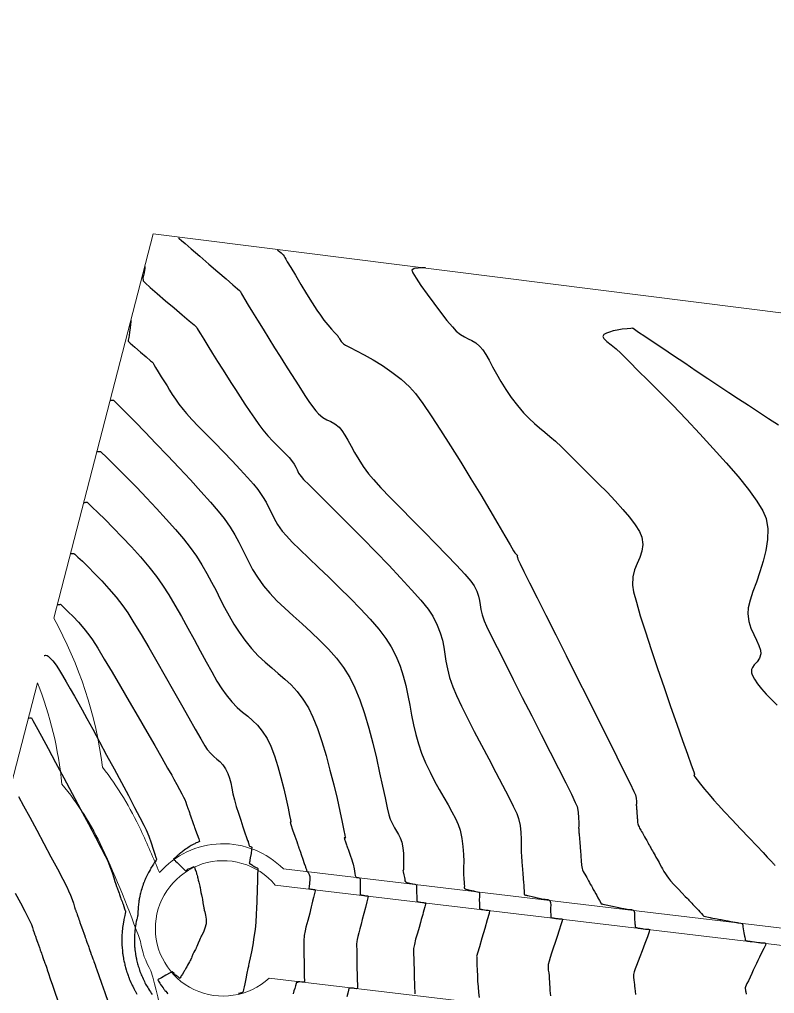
# Model space of a CAD drawing. Header units: millimetres. Extents: x 340454 to 342791, y 6993867 to 6995092.
# Drawn here: x 341293.2 to 341382.4, y 6994513.3 to 6994628.3 of the extents above; entities that cross this region are included whole.
import ezdxf

# ---------------------------------------------------------------- set-up
doc = ezdxf.new("R2010")
doc.units = ezdxf.units.MM
doc.header["$LTSCALE"] = 10
for name, color, linetype in [('T-HM-CURVA_INTERMEDIARIA', 45, 'Continuous'), ('T-HM-CURVA_MESTRA', 20, 'Continuous'), ('URB-Calçadas', 2, 'Continuous'), ('URB-Quadras', 3, 'Continuous')]:
    doc.layers.add(name, color=color, linetype=linetype)

msp = doc.modelspace()

# ---------------------------------------------------------------- linework, layer by layer
at = {"layer": 'T-HM-CURVA_INTERMEDIARIA', "color": 45, "linetype": 'Continuous', "lineweight": -3, "flags": 128}
for points, elevation in [([(341311.99, 6994602.56), (341312.1, 6994602.46), (341312.35, 6994602.24), (341312.8, 6994601.86), (341313.52, 6994601.24), (341314.53, 6994600.38), (341315.6, 6994599.45), (341316.66, 6994598.54), (341317.63, 6994597.71), (341318.43, 6994597.01), (341318.98, 6994596.53), (341319.21, 6994596.32), (341319.31, 6994596.19), (341319.37, 6994596.07), (341319.45, 6994595.93), (341319.57, 6994595.73), (341319.84, 6994595.28), (341320.25, 6994594.61), (341320.75, 6994593.77), (341321.34, 6994592.8), (341321.99, 6994591.75), (341322.66, 6994590.66), (341323.34, 6994589.56), (341324.01, 6994588.51), (341324.65, 6994587.51), (341325.27, 6994586.53), (341325.85, 6994585.6), (341326.41, 6994584.73), (341326.92, 6994583.93), (341327.4, 6994583.22), (341327.83, 6994582.6), (341328.21, 6994582.11), (341328.54, 6994581.74), (341329.05, 6994581.33), (341329.52, 6994581.06), (341329.98, 6994580.85), (341330.46, 6994580.59), (341330.96, 6994580.17), (341331.29, 6994579.77), (341331.63, 6994579.25), (341331.99, 6994578.64), (341332.37, 6994577.94), (341332.8, 6994577.18), (341333.28, 6994576.37), (341333.82, 6994575.53), (341334.44, 6994574.68), (341335.04, 6994573.98), (341335.91, 6994573.03), (341337, 6994571.88), (341338.25, 6994570.6), (341339.6, 6994569.22), (341340.99, 6994567.81), (341342.37, 6994566.41), (341343.66, 6994565.08), (341344.83, 6994563.86), (341345.79, 6994562.82), (341346.51, 6994561.99), (341346.91, 6994561.43), (341347.23, 6994560.79), (341347.42, 6994560.22), (341347.54, 6994559.69), (341347.62, 6994559.17), (341347.71, 6994558.62), (341347.85, 6994558.01), (341348.08, 6994557.31), (341348.37, 6994556.68), (341348.89, 6994555.59), (341349.62, 6994554.13), (341350.51, 6994552.37), (341351.51, 6994550.38), (341352.59, 6994548.26), (341353.71, 6994546.06), (341354.83, 6994543.88), (341355.89, 6994541.78), (341356.87, 6994539.86), (341357.71, 6994538.17), (341358.38, 6994536.81), (341358.84, 6994535.84), (341359.05, 6994535.35), (341359.18, 6994534.69), (341359.24, 6994534.04), (341359.25, 6994533.46), (341359.25, 6994533.04), (341359.24, 6994532.85), (341359.25, 6994532.74), (341359.26, 6994532.63), (341359.27, 6994532.52), (341359.28, 6994532.4), (341359.28, 6994532.27), (341359.29, 6994532.14), (341359.3, 6994532.02), (341359.32, 6994531.88), (341359.33, 6994531.74), (341359.34, 6994531.59), (341359.35, 6994531.44), (341359.36, 6994531.28), (341359.37, 6994531.12), (341359.39, 6994530.95), (341359.4, 6994530.77), (341359.41, 6994530.59), (341359.43, 6994530.4), (341359.44, 6994530.19), (341359.46, 6994530.05), (341359.47, 6994529.92), (341359.48, 6994529.77), (341359.49, 6994529.61), (341359.5, 6994529.47), (341359.51, 6994529.3), (341359.53, 6994529.13), (341359.54, 6994528.97), (341359.55, 6994528.79), (341359.56, 6994528.59), (341359.57, 6994528.42), (341359.6, 6994528.22), (341359.65, 6994528.02), (341359.7, 6994527.87), (341359.79, 6994527.68), (341359.88, 6994527.5), (341359.97, 6994527.35), (341360.08, 6994527.16), (341360.19, 6994526.96), (341360.28, 6994526.8), (341360.39, 6994526.59), (341360.51, 6994526.38), (341360.61, 6994526.2), (341360.74, 6994525.98), (341360.86, 6994525.75), (341360.97, 6994525.55), (341361.11, 6994525.31), (341361.25, 6994525.06), (341361.37, 6994524.84), (341361.52, 6994524.58), (341361.69, 6994524.26), (341361.84, 6994524), (341361.9, 6994523.88), (341361.96, 6994523.87), (341362.01, 6994523.86), (341362.09, 6994523.84), (341362.29, 6994523.8), (341362.7, 6994523.71), (341363.02, 6994523.64), (341363.22, 6994523.6), (341363.42, 6994523.55), (341363.59, 6994523.52), (341363.77, 6994523.48), (341364, 6994523.43), (341364.29, 6994523.37), (341364.57, 6994523.31), (341364.74, 6994523.27), (341364.86, 6994523.24), (341364.98, 6994523.22), (341365.17, 6994523.21), (341365.48, 6994523.19), (341365.74, 6994523.06), (341365.83, 6994522.84), (341365.85, 6994522.54), (341365.84, 6994522.23), (341365.84, 6994521.98), (341365.87, 6994521.73), (341365.89, 6994521.52), (341365.9, 6994521.39), (341365.92, 6994521.24), (341365.93, 6994521.14), (341365.93, 6994521.08), (341365.99, 6994521.06), (341366.05, 6994521.05), (341366.11, 6994521.03), (341366.19, 6994521.02), (341366.28, 6994521), (341366.37, 6994520.99), (341366.46, 6994520.98), (341366.57, 6994520.96), (341366.65, 6994520.95), (341366.73, 6994520.94), (341366.87, 6994520.92), (341367.12, 6994520.89), (341367.31, 6994520.89), (341367.49, 6994520.88), (341367.61, 6994520.82), (341367.55, 6994520.55), (341367.35, 6994519.95), (341367.06, 6994519.16), (341366.74, 6994518.33), (341366.46, 6994517.59), (341366.27, 6994517.08), (341366.08, 6994516.59), (341365.91, 6994516.18), (341365.78, 6994515.82), (341365.71, 6994515.51), (341365.71, 6994515.17), (341365.76, 6994514.89), (341365.81, 6994514.59), (341365.83, 6994514.33), (341365.85, 6994514.12), (341365.88, 6994513.85), (341365.91, 6994513.55), (341365.96, 6994513.15)], 707), ([(341323.67, 6994601.14), (341323.7, 6994601.11), (341323.78, 6994601.05), (341323.92, 6994600.94), (341324.13, 6994600.77), (341324.35, 6994600.55), (341324.48, 6994600.38), (341324.56, 6994600.22), (341324.67, 6994600.03), (341324.85, 6994599.72), (341325.25, 6994599.05), (341325.81, 6994598.13), (341326.45, 6994597.05), (341327.13, 6994595.94), (341327.78, 6994594.88), (341328.34, 6994594), (341328.75, 6994593.4), (341329.18, 6994592.82), (341329.64, 6994592.26), (341330.07, 6994591.76), (341330.43, 6994591.35), (341330.69, 6994591.07), (341330.8, 6994590.95), (341330.86, 6994590.85), (341330.93, 6994590.76), (341331.03, 6994590.6), (341331.22, 6994590.31), (341331.48, 6994590.01), (341331.73, 6994589.85), (341332.26, 6994589.58), (341333.01, 6994589.2), (341333.93, 6994588.71), (341334.97, 6994588.12), (341336.07, 6994587.45), (341337.19, 6994586.69), (341338.28, 6994585.85), (341339.27, 6994584.94), (341339.97, 6994584.14), (341340.84, 6994582.97), (341341.84, 6994581.51), (341342.95, 6994579.83), (341344.13, 6994577.98), (341345.33, 6994576.05), (341346.53, 6994574.09), (341347.68, 6994572.17), (341348.76, 6994570.37), (341349.72, 6994568.74), (341350.53, 6994567.35), (341351.16, 6994566.28), (341351.56, 6994565.58), (341351.71, 6994565.33), (341351.77, 6994565.27), (341351.83, 6994565.21), (341351.93, 6994565.11), (341352.01, 6994565.01), (341352, 6994564.95), (341351.99, 6994564.89), (341352.01, 6994564.8), (341352.07, 6994564.6), (341352.16, 6994564.36), (341352.33, 6994564.02), (341352.77, 6994563.13), (341353.45, 6994561.77), (341354.33, 6994560.02), (341355.37, 6994557.96), (341356.53, 6994555.66), (341357.76, 6994553.2), (341359.04, 6994550.66), (341360.31, 6994548.12), (341361.55, 6994545.65), (341362.71, 6994543.33), (341363.75, 6994541.25), (341364.63, 6994539.47), (341365.32, 6994538.07), (341365.77, 6994537.14), (341365.95, 6994536.75), (341366.02, 6994536.35), (341366.05, 6994535.97), (341366.05, 6994535.68), (341366.04, 6994535.55), (341366.04, 6994535.5), (341366.05, 6994535.45), (341366.05, 6994535.39), (341366.06, 6994535.33), (341366.06, 6994535.28), (341366.07, 6994535.21), (341366.07, 6994535.15), (341366.08, 6994535.09), (341366.08, 6994535.02), (341366.09, 6994534.95), (341366.09, 6994534.88), (341366.1, 6994534.8), (341366.1, 6994534.72), (341366.11, 6994534.64), (341366.12, 6994534.56), (341366.12, 6994534.47), (341366.13, 6994534.38), (341366.14, 6994534.28), (341366.15, 6994534.18), (341366.15, 6994534.07), (341366.16, 6994533.97), (341366.17, 6994533.85), (341366.18, 6994533.73), (341366.19, 6994533.6), (341366.2, 6994533.47), (341366.21, 6994533.33), (341366.25, 6994533.2), (341366.3, 6994533.07), (341366.37, 6994532.95), (341366.44, 6994532.82), (341366.51, 6994532.69), (341366.59, 6994532.55), (341366.67, 6994532.41), (341366.76, 6994532.26), (341366.84, 6994532.1), (341366.94, 6994531.94), (341367.03, 6994531.77), (341367.13, 6994531.59), (341367.21, 6994531.45), (341367.27, 6994531.34), (341367.35, 6994531.2), (341367.43, 6994531.05), (341367.5, 6994530.93), (341367.59, 6994530.77), (341367.68, 6994530.61), (341367.76, 6994530.47), (341367.85, 6994530.29), (341367.95, 6994530.12), (341368.04, 6994529.96), (341368.15, 6994529.76), (341368.26, 6994529.56), (341368.36, 6994529.38), (341368.49, 6994529.16), (341368.61, 6994528.93), (341368.73, 6994528.73), (341368.87, 6994528.48), (341369.01, 6994528.21), (341369.14, 6994527.98), (341369.31, 6994527.69), (341369.48, 6994527.4), (341369.63, 6994527.16), (341369.84, 6994526.88), (341370.08, 6994526.6), (341370.49, 6994526.15), (341370.98, 6994525.64), (341371.45, 6994525.14), (341371.83, 6994524.74), (341372.03, 6994524.53), (341372.15, 6994524.41), (341372.24, 6994524.31), (341372.36, 6994524.18), (341372.48, 6994524.05), (341372.59, 6994523.94), (341372.72, 6994523.8), (341372.85, 6994523.66), (341372.96, 6994523.54), (341373.11, 6994523.38), (341373.25, 6994523.23), (341373.37, 6994523.1), (341373.53, 6994522.93), (341373.73, 6994522.71), (341373.91, 6994522.52), (341373.99, 6994522.43), (341374.03, 6994522.39), (341374.22, 6994522.35), (341374.58, 6994522.28), (341374.78, 6994522.24), (341374.86, 6994522.23), (341374.93, 6994522.21), (341375.09, 6994522.18), (341375.37, 6994522.13), (341375.6, 6994522.09), (341375.76, 6994522.06), (341375.92, 6994522.03), (341376.06, 6994522), (341376.21, 6994521.97), (341376.4, 6994521.93), (341376.6, 6994521.9), (341376.77, 6994521.86), (341376.9, 6994521.84), (341377.05, 6994521.81), (341377.2, 6994521.78), (341377.43, 6994521.74), (341377.73, 6994521.68), (341377.89, 6994521.65), (341377.95, 6994521.64), (341378.01, 6994521.63), (341378.14, 6994521.63), (341378.37, 6994521.6), (341378.55, 6994521.53), (341378.62, 6994521.36), (341378.63, 6994521.13), (341378.66, 6994520.93), (341378.71, 6994520.69), (341378.75, 6994520.44), (341378.79, 6994520.23), (341378.83, 6994520.06), (341378.85, 6994519.91), (341378.89, 6994519.7), (341378.91, 6994519.59), (341378.92, 6994519.54), (341378.97, 6994519.52), (341379.05, 6994519.5), (341379.13, 6994519.48), (341379.18, 6994519.47), (341379.24, 6994519.46), (341379.31, 6994519.45), (341379.38, 6994519.44), (341379.43, 6994519.44), (341379.48, 6994519.43), (341379.54, 6994519.42), (341379.6, 6994519.41), (341379.73, 6994519.4), (341380, 6994519.36), (341380.24, 6994519.33), (341380.47, 6994519.3), (341380.63, 6994519.28), (341380.75, 6994519.26), (341380.88, 6994519.25), (341381.02, 6994519.25), (341381.22, 6994519.25), (341381.34, 6994519.18), (341381.29, 6994518.98), (341381.1, 6994518.57), (341380.84, 6994518.06), (341380.57, 6994517.55), (341380.37, 6994517.16), (341380.22, 6994516.83), (341380.11, 6994516.58), (341379.99, 6994516.33), (341379.84, 6994516.01), (341379.67, 6994515.64), (341379.47, 6994515.21), (341379.27, 6994514.78), (341379.11, 6994514.44), (341379.02, 6994514.25), (341378.93, 6994514.06), (341378.88, 6994513.94), (341378.9, 6994513.82), (341378.92, 6994513.73), (341378.93, 6994513.66), (341378.94, 6994513.6), (341378.97, 6994513.46), (341379.03, 6994513.19)], 708), ([(341308.06, 6994599.17), (341308.05, 6994599.14), (341308.04, 6994599.06), (341308.03, 6994598.93), (341308, 6994598.73), (341307.96, 6994598.42), (341307.88, 6994598.11), (341307.8, 6994597.81), (341307.83, 6994597.48), (341308.08, 6994597.21), (341308.66, 6994596.67), (341309.49, 6994595.95), (341310.46, 6994595.12), (341311.48, 6994594.26), (341312.45, 6994593.45), (341313.27, 6994592.76), (341313.84, 6994592.28), (341314.07, 6994592.09), (341314.16, 6994591.97), (341314.23, 6994591.84), (341314.34, 6994591.65), (341314.6, 6994591.21), (341314.99, 6994590.56), (341315.47, 6994589.77), (341316.02, 6994588.88), (341316.6, 6994587.95), (341317.19, 6994587.03), (341317.66, 6994586.28), (341318.18, 6994585.47), (341318.72, 6994584.62), (341319.28, 6994583.75), (341319.85, 6994582.88), (341320.42, 6994582.03), (341320.96, 6994581.24), (341321.48, 6994580.51), (341321.96, 6994579.88), (341322.55, 6994579.17), (341323.13, 6994578.54), (341323.69, 6994577.96), (341324.21, 6994577.45), (341324.67, 6994576.99), (341325.06, 6994576.59), (341325.36, 6994576.23), (341325.65, 6994575.81), (341325.84, 6994575.46), (341326, 6994575.12), (341326.19, 6994574.76), (341326.47, 6994574.34), (341326.78, 6994574), (341327.42, 6994573.35), (341328.34, 6994572.44), (341329.49, 6994571.3), (341330.81, 6994569.98), (341332.26, 6994568.54), (341333.77, 6994567.01), (341335.31, 6994565.45), (341336.82, 6994563.89), (341338.23, 6994562.39), (341339.52, 6994560.98), (341340.61, 6994559.73), (341341.46, 6994558.66), (341342.02, 6994557.83), (341342.54, 6994556.8), (341342.9, 6994555.88), (341343.15, 6994555.01), (341343.31, 6994554.19), (341343.44, 6994553.37), (341343.57, 6994552.52), (341343.74, 6994551.61), (341344, 6994550.61), (341344.39, 6994549.49), (341344.82, 6994548.46), (341345.41, 6994547.21), (341346.12, 6994545.78), (341346.92, 6994544.23), (341347.76, 6994542.61), (341348.62, 6994540.98), (341349.46, 6994539.39), (341350.25, 6994537.9), (341350.94, 6994536.55), (341351.52, 6994535.41), (341351.93, 6994534.53), (341352.15, 6994533.95), (341352.32, 6994533.12), (341352.42, 6994532.29), (341352.46, 6994531.51), (341352.46, 6994530.85), (341352.44, 6994530.37), (341352.44, 6994530.15), (341352.45, 6994529.98), (341352.47, 6994529.81), (341352.48, 6994529.64), (341352.49, 6994529.46), (341352.51, 6994529.27), (341352.52, 6994529.08), (341352.54, 6994528.88), (341352.55, 6994528.67), (341352.57, 6994528.52), (341352.58, 6994528.39), (341352.59, 6994528.23), (341352.6, 6994528.07), (341352.61, 6994527.93), (341352.62, 6994527.76), (341352.64, 6994527.59), (341352.65, 6994527.44), (341352.66, 6994527.25), (341352.68, 6994527.07), (341352.69, 6994526.91), (341352.7, 6994526.71), (341352.72, 6994526.5), (341352.73, 6994526.33), (341352.75, 6994526.11), (341352.77, 6994525.88), (341352.78, 6994525.67), (341352.8, 6994525.46), (341352.81, 6994525.24), (341352.81, 6994525.05), (341352.84, 6994524.94), (341352.97, 6994524.89), (341353.1, 6994524.88), (341353.17, 6994524.86), (341353.25, 6994524.85), (341353.41, 6994524.81), (341353.74, 6994524.73), (341354.08, 6994524.65), (341354.34, 6994524.59), (341354.56, 6994524.54), (341354.73, 6994524.5), (341354.89, 6994524.46), (341355.06, 6994524.42), (341355.28, 6994524.41), (341355.59, 6994524.37), (341355.84, 6994524.24), (341355.93, 6994524.01), (341355.94, 6994523.7), (341355.92, 6994523.38), (341355.91, 6994523.13), (341355.93, 6994522.87), (341355.94, 6994522.65), (341355.95, 6994522.53), (341355.95, 6994522.41), (341355.96, 6994522.33), (341355.96, 6994522.27), (341356.01, 6994522.25), (341356.09, 6994522.23), (341356.17, 6994522.21), (341356.24, 6994522.2), (341356.31, 6994522.19), (341356.41, 6994522.17), (341356.56, 6994522.15), (341356.68, 6994522.14), (341356.8, 6994522.12), (341356.92, 6994522.1), (341357.06, 6994522.08), (341357.21, 6994522.08), (341357.32, 6994522.05), (341357.28, 6994521.85), (341357.14, 6994521.38), (341356.93, 6994520.74), (341356.69, 6994520.01), (341356.46, 6994519.29), (341356.25, 6994518.64), (341356.04, 6994518.05), (341355.87, 6994517.54), (341355.74, 6994517.09), (341355.66, 6994516.7), (341355.64, 6994516.33), (341355.66, 6994516.03), (341355.71, 6994515.73), (341355.74, 6994515.35), (341355.77, 6994514.97), (341355.79, 6994514.68), (341355.81, 6994514.38), (341355.83, 6994514.01), (341355.85, 6994513.62), (341355.88, 6994513.31), (341355.9, 6994512.99)], 706), ([(341341.18, 6994599.01), (341341.12, 6994599), (341340.97, 6994598.99), (341340.7, 6994598.99), (341340.29, 6994598.98), (341339.83, 6994598.91), (341339.56, 6994598.72), (341339.67, 6994598.41), (341340.05, 6994597.78), (341340.63, 6994596.92), (341341.34, 6994595.9), (341342.14, 6994594.82), (341342.95, 6994593.75), (341343.7, 6994592.79), (341344.34, 6994592.02), (341344.8, 6994591.52), (341345.3, 6994591.12), (341345.76, 6994590.84), (341346.21, 6994590.63), (341346.64, 6994590.42), (341347.09, 6994590.14), (341347.58, 6994589.72), (341347.92, 6994589.3), (341348.28, 6994588.75), (341348.66, 6994588.08), (341349.08, 6994587.31), (341349.54, 6994586.47), (341350.05, 6994585.57), (341350.63, 6994584.63), (341351.28, 6994583.68), (341352.01, 6994582.74), (341352.74, 6994581.89), (341353.41, 6994581.19), (341354.03, 6994580.6), (341354.63, 6994580.08), (341355.23, 6994579.59), (341355.85, 6994579.08), (341356.5, 6994578.52), (341357.22, 6994577.86), (341358.02, 6994577.06), (341358.79, 6994576.29), (341359.66, 6994575.42), (341360.61, 6994574.48), (341361.6, 6994573.49), (341362.6, 6994572.48), (341363.56, 6994571.47), (341364.46, 6994570.47), (341365.26, 6994569.53), (341365.92, 6994568.65), (341366.41, 6994567.86), (341366.69, 6994567.19), (341366.81, 6994566.3), (341366.71, 6994565.52), (341366.46, 6994564.8), (341366.15, 6994564.08), (341365.85, 6994563.33), (341365.64, 6994562.48), (341365.6, 6994561.5), (341365.73, 6994560.72), (341366.05, 6994559.49), (341366.52, 6994557.88), (341367.12, 6994556), (341367.8, 6994553.9), (341368.55, 6994551.68), (341369.32, 6994549.42), (341370.09, 6994547.19), (341370.83, 6994545.08), (341371.5, 6994543.18), (341372.08, 6994541.55), (341372.53, 6994540.28), (341372.82, 6994539.46), (341372.92, 6994539.17), (341372.88, 6994539.08), (341372.84, 6994539.01), (341372.94, 6994538.87), (341373.21, 6994538.52), (341373.61, 6994538.02), (341374.11, 6994537.42), (341374.65, 6994536.77), (341375.2, 6994536.13), (341375.71, 6994535.57), (341376.46, 6994534.75), (341377.37, 6994533.78), (341378.36, 6994532.72), (341379.35, 6994531.67), (341380.26, 6994530.71), (341381.01, 6994529.92), (341381.51, 6994529.38), (341381.7, 6994529.18), (341381.77, 6994529.11), (341381.8, 6994529.08), (341381.84, 6994529.04), (341381.87, 6994529), (341381.91, 6994528.96), (341381.95, 6994528.91), (341382, 6994528.87), (341382.04, 6994528.82), (341382.09, 6994528.77), (341382.13, 6994528.72), (341382.18, 6994528.66), (341382.23, 6994528.61), (341382.29, 6994528.54), (341382.35, 6994528.48), (341382.41, 6994528.41)], 709), ([(341303.96, 6994583.31), (341303.96, 6994583.31), (341303.96, 6994583.31), (341303.97, 6994583.31), (341304.1, 6994583.35), (341304.35, 6994583.35), (341304.56, 6994583.15), (341305.09, 6994582.63), (341305.88, 6994581.83), (341306.89, 6994580.8), (341308.06, 6994579.59), (341309.35, 6994578.25), (341310.71, 6994576.83), (341312.08, 6994575.38), (341313.41, 6994573.94), (341314.66, 6994572.58), (341315.77, 6994571.33), (341316.7, 6994570.24), (341317.39, 6994569.38), (341318.1, 6994568.36), (341318.67, 6994567.45), (341319.13, 6994566.6), (341319.53, 6994565.8), (341319.9, 6994565.01), (341320.3, 6994564.21), (341320.76, 6994563.37), (341321.33, 6994562.46), (341322.05, 6994561.44), (341322.77, 6994560.57), (341323.62, 6994559.68), (341324.55, 6994558.78), (341325.55, 6994557.87), (341326.6, 6994556.93), (341327.65, 6994555.97), (341328.7, 6994554.98), (341329.7, 6994553.95), (341330.65, 6994552.89), (341331.5, 6994551.78), (341332.24, 6994550.62), (341332.84, 6994549.4), (341333.42, 6994547.95), (341333.96, 6994546.34), (341334.46, 6994544.61), (341334.93, 6994542.84), (341335.36, 6994541.07), (341335.75, 6994539.36), (341336.1, 6994537.78), (341336.4, 6994536.38), (341336.65, 6994535.22), (341336.85, 6994534.36), (341337, 6994533.85), (341337.25, 6994533.3), (341337.49, 6994532.85), (341337.74, 6994532.46), (341337.97, 6994532.07), (341338.17, 6994531.66), (341338.35, 6994531.15), (341338.49, 6994530.47), (341338.55, 6994529.82), (341338.56, 6994529.23), (341338.56, 6994528.77), (341338.55, 6994528.49), (341338.55, 6994528.17), (341338.55, 6994527.9), (341338.54, 6994527.79), (341338.47, 6994527.82), (341338.51, 6994527.64), (341338.6, 6994527.29), (341338.68, 6994526.97), (341338.71, 6994526.76), (341338.73, 6994526.59), (341338.8, 6994526.46), (341338.96, 6994526.39), (341339.17, 6994526.36), (341339.49, 6994526.28), (341339.9, 6994526.17), (341340.1, 6994526.11), (341340.1, 6994526.04), (341340.11, 6994525.93), (341340.11, 6994525.76), (341340.11, 6994525.54), (341340.12, 6994525.16), (341340.13, 6994524.77), (341340.14, 6994524.54), (341340.14, 6994524.32), (341340.14, 6994524.21), (341340.14, 6994524.16), (341340.2, 6994524.13), (341340.26, 6994524.11), (341340.33, 6994524.1), (341340.39, 6994524.09), (341340.48, 6994524.07), (341340.63, 6994524.05), (341340.79, 6994524.03), (341340.91, 6994524.01), (341340.99, 6994524), (341341.07, 6994523.99), (341341.13, 6994523.98), (341341.19, 6994523.97), (341341.16, 6994523.82), (341341.07, 6994523.5), (341340.96, 6994523.11), (341340.89, 6994522.85), (341340.83, 6994522.61), (341340.76, 6994522.35), (341340.67, 6994522.03), (341340.57, 6994521.66), (341340.4, 6994521.08), (341340.2, 6994520.39), (341340, 6994519.68), (341339.85, 6994519.06), (341339.76, 6994518.6), (341339.73, 6994518.17), (341339.74, 6994517.82), (341339.77, 6994517.48), (341339.8, 6994517.04), (341339.8, 6994516.65), (341339.81, 6994516.29), (341339.82, 6994515.93), (341339.83, 6994515.53), (341339.84, 6994515.05), (341339.86, 6994514.5), (341339.88, 6994513.97), (341339.9, 6994513.51), (341339.91, 6994513.24)], 704), ([(341302.4, 6994577.29), (341302.41, 6994577.29), (341302.44, 6994577.29), (341302.47, 6994577.29), (341302.59, 6994577.32), (341302.79, 6994577.32), (341302.96, 6994577.16), (341303.42, 6994576.73), (341304.09, 6994576.06), (341304.96, 6994575.19), (341305.97, 6994574.17), (341307.08, 6994573.04), (341308.24, 6994571.82), (341309.42, 6994570.57), (341310.57, 6994569.32), (341311.64, 6994568.1), (341312.6, 6994566.97), (341313.4, 6994565.95), (341314.13, 6994564.92), (341314.78, 6994563.9), (341315.37, 6994562.88), (341315.92, 6994561.87), (341316.44, 6994560.87), (341316.94, 6994559.87), (341317.45, 6994558.88), (341317.98, 6994557.9), (341318.54, 6994556.92), (341319.15, 6994555.96), (341319.83, 6994555), (341320.63, 6994554.02), (341321.42, 6994553.17), (341322.22, 6994552.43), (341323.01, 6994551.74), (341323.79, 6994551.09), (341324.55, 6994550.42), (341325.29, 6994549.72), (341326.01, 6994548.94), (341326.7, 6994548.05), (341327.35, 6994547.01), (341327.88, 6994545.92), (341328.41, 6994544.58), (341328.93, 6994543.04), (341329.42, 6994541.37), (341329.89, 6994539.65), (341330.33, 6994537.93), (341330.72, 6994536.3), (341331.06, 6994534.81), (341331.33, 6994533.53), (341331.54, 6994532.53), (341331.65, 6994531.98), (341331.7, 6994531.73), (341331.71, 6994531.66), (341331.71, 6994531.65), (341331.7, 6994531.64), (341331.68, 6994531.64), (341331.62, 6994531.65), (341331.56, 6994531.65), (341331.61, 6994531.49), (341331.72, 6994531.17), (341331.84, 6994530.84), (341331.89, 6994530.69), (341331.91, 6994530.63), (341331.93, 6994530.57), (341331.95, 6994530.52), (341331.97, 6994530.47), (341331.99, 6994530.4), (341332.02, 6994530.32), (341332.1, 6994530.1), (341332.27, 6994529.61), (341332.45, 6994529.08), (341332.56, 6994528.77), (341332.62, 6994528.57), (341332.68, 6994528.37), (341332.72, 6994528.19), (341332.76, 6994527.99), (341332.8, 6994527.74), (341332.84, 6994527.45), (341332.88, 6994527.2), (341332.93, 6994527.05), (341333.06, 6994526.99), (341333.2, 6994526.97), (341333.33, 6994526.95), (341333.43, 6994526.91), (341333.44, 6994526.75), (341333.44, 6994526.42), (341333.44, 6994526.04), (341333.44, 6994525.73), (341333.44, 6994525.4), (341333.44, 6994525.13), (341333.45, 6994525.01), (341333.44, 6994524.96), (341333.49, 6994524.93), (341333.55, 6994524.91), (341333.62, 6994524.89), (341333.69, 6994524.88), (341333.74, 6994524.87), (341333.8, 6994524.87), (341333.87, 6994524.85), (341333.96, 6994524.84), (341334.08, 6994524.82), (341334.21, 6994524.8), (341334.32, 6994524.8), (341334.4, 6994524.78), (341334.36, 6994524.58), (341334.24, 6994524.1), (341334.07, 6994523.44), (341333.88, 6994522.71), (341333.7, 6994522.01), (341333.55, 6994521.45), (341333.42, 6994520.92), (341333.29, 6994520.44), (341333.17, 6994520.02), (341333.09, 6994519.67), (341333.04, 6994519.4), (341333.02, 6994519.09), (341333.03, 6994518.84), (341333.05, 6994518.52), (341333.05, 6994518.24), (341333.05, 6994517.96), (341333.05, 6994517.66), (341333.06, 6994517.29), (341333.06, 6994516.93), (341333.07, 6994516.53), (341333.07, 6994516.11), (341333.08, 6994515.69), (341333.08, 6994515.29), (341333.1, 6994514.81), (341333.13, 6994514.37), (341333.14, 6994514.03), (341333.1, 6994513.85), (341332.96, 6994513.82), (341332.79, 6994513.86), (341332.65, 6994513.89), (341332.48, 6994513.91), (341332.39, 6994513.92), (341332.33, 6994513.92), (341332.26, 6994513.92), (341332.2, 6994513.92), (341332.14, 6994513.91), (341332.12, 6994513.85), (341332.07, 6994513.68), (341331.98, 6994513.3), (341331.87, 6994512.87)], 703), ([(341300.84, 6994571.26), (341300.85, 6994571.26), (341300.87, 6994571.27), (341300.92, 6994571.27), (341300.98, 6994571.28), (341301.08, 6994571.3), (341301.22, 6994571.3), (341301.39, 6994571.15), (341301.83, 6994570.73), (341302.5, 6994570.09), (341303.34, 6994569.26), (341304.31, 6994568.28), (341305.36, 6994567.19), (341306.45, 6994566.03), (341307.51, 6994564.84), (341308.52, 6994563.66), (341309.41, 6994562.52), (341310.12, 6994561.52), (341310.85, 6994560.38), (341311.59, 6994559.13), (341312.35, 6994557.81), (341313.1, 6994556.45), (341313.85, 6994555.09), (341314.57, 6994553.74), (341315.27, 6994552.46), (341315.93, 6994551.26), (341316.55, 6994550.19), (341317.12, 6994549.28), (341317.62, 6994548.55), (341318.3, 6994547.72), (341318.95, 6994547.06), (341319.58, 6994546.52), (341320.18, 6994546.03), (341320.76, 6994545.54), (341321.33, 6994544.97), (341321.9, 6994544.28), (341322.46, 6994543.4), (341322.9, 6994542.48), (341323.33, 6994541.36), (341323.73, 6994540.1), (341324.1, 6994538.78), (341324.43, 6994537.46), (341324.72, 6994536.23), (341324.95, 6994535.15), (341325.12, 6994534.29), (341325.22, 6994533.8), (341325.26, 6994533.59), (341325.27, 6994533.52), (341325.27, 6994533.51), (341325.26, 6994533.51), (341325.21, 6994533.51), (341325.17, 6994533.51), (341325.26, 6994533.24), (341325.48, 6994532.61), (341325.74, 6994531.85), (341325.96, 6994531.22), (341326.06, 6994530.95), (341326.08, 6994530.88), (341326.11, 6994530.8), (341326.14, 6994530.71), (341326.17, 6994530.63), (341326.19, 6994530.57), (341326.21, 6994530.52), (341326.23, 6994530.45), (341326.26, 6994530.37), (341326.29, 6994530.28), (341326.32, 6994530.18), (341326.36, 6994530.08), (341326.4, 6994529.96), (341326.5, 6994529.68), (341326.68, 6994529.14), (341326.86, 6994528.61), (341326.95, 6994528.36), (341326.98, 6994528.28), (341327, 6994528.21), (341327.04, 6994528.09), (341327.08, 6994527.98), (341327.11, 6994527.91), (341327.13, 6994527.84), (341327.16, 6994527.75), (341327.19, 6994527.67), (341327.24, 6994527.65), (341327.3, 6994527.56), (341327.42, 6994527.34), (341327.51, 6994527.08), (341327.51, 6994526.75), (341327.48, 6994526.3), (341327.43, 6994525.89), (341327.4, 6994525.71), (341327.4, 6994525.66), (341327.46, 6994525.63), (341327.51, 6994525.62), (341327.62, 6994525.6), (341327.78, 6994525.58), (341327.91, 6994525.56), (341328, 6994525.54), (341328.05, 6994525.54), (341328.1, 6994525.53), (341328.16, 6994525.52), (341328.13, 6994525.39), (341328.06, 6994525.07), (341327.95, 6994524.63), (341327.83, 6994524.16), (341327.75, 6994523.82), (341327.67, 6994523.5), (341327.59, 6994523.16), (341327.5, 6994522.78), (341327.39, 6994522.34), (341327.27, 6994521.89), (341327.15, 6994521.5), (341327.04, 6994521.11), (341326.94, 6994520.67), (341326.86, 6994520.14), (341326.82, 6994519.51), (341326.81, 6994518.7), (341326.81, 6994517.83), (341326.83, 6994517.01), (341326.85, 6994516.36), (341326.86, 6994515.99), (341326.86, 6994515.66), (341326.86, 6994515.4), (341326.86, 6994515.15), (341326.87, 6994514.9), (341326.87, 6994514.69), (341326.86, 6994514.6), (341326.79, 6994514.6), (341326.7, 6994514.61), (341326.55, 6994514.62), (341326.33, 6994514.64), (341326.2, 6994514.65), (341326.15, 6994514.66), (341326.1, 6994514.65), (341326.08, 6994514.59), (341326.01, 6994514.59), (341325.92, 6994514.59), (341325.88, 6994514.47), (341325.82, 6994514.19), (341325.73, 6994513.87), (341325.64, 6994513.58), (341325.53, 6994513.24)], 702), ([(341299.29, 6994565.24), (341299.3, 6994565.24), (341299.33, 6994565.24), (341299.4, 6994565.25), (341299.48, 6994565.26), (341299.57, 6994565.27), (341299.65, 6994565.27), (341299.79, 6994565.16), (341300.14, 6994564.83), (341300.67, 6994564.33), (341301.34, 6994563.67), (341302.11, 6994562.9), (341302.95, 6994562.02), (341303.8, 6994561.07), (341304.64, 6994560.09), (341305.43, 6994559.09), (341306.02, 6994558.23), (341306.75, 6994557.08), (341307.59, 6994555.7), (341308.5, 6994554.15), (341309.47, 6994552.48), (341310.45, 6994550.75), (341311.42, 6994549.03), (341312.36, 6994547.37), (341313.22, 6994545.84), (341313.99, 6994544.48), (341314.63, 6994543.37), (341315.11, 6994542.55), (341315.41, 6994542.1), (341315.81, 6994541.62), (341316.19, 6994541.27), (341316.55, 6994540.97), (341316.9, 6994540.67), (341317.23, 6994540.3), (341317.57, 6994539.8), (341317.82, 6994539.28), (341318.01, 6994538.73), (341318.17, 6994538.15), (341318.3, 6994537.52), (341318.44, 6994536.86), (341318.61, 6994536.14), (341318.83, 6994535.37), (341319.08, 6994534.56), (341319.35, 6994533.73), (341319.62, 6994532.95), (341319.85, 6994532.26), (341320.04, 6994531.71), (341320.17, 6994531.34), (341320.22, 6994531.21), (341320.24, 6994531.15), (341320.26, 6994531.09), (341320.28, 6994531.03), (341320.31, 6994530.96), (341320.33, 6994530.84), (341320.4, 6994530.68), (341320.54, 6994530.62), (341320.66, 6994530.56), (341320.64, 6994530.3), (341320.57, 6994529.8), (341320.48, 6994529.29), (341320.44, 6994529.03), (341320.41, 6994528.9), (341320.4, 6994528.8), (341320.37, 6994528.73), (341320.36, 6994528.67), (341320.53, 6994528.57), (341320.69, 6994528.49), (341320.68, 6994528.43), (341320.73, 6994528.4), (341320.82, 6994528.36), (341320.91, 6994528.31), (341321.02, 6994528.25), (341321.11, 6994528.2), (341321.17, 6994528.17), (341321.25, 6994528.13), (341321.29, 6994528.1), (341321.37, 6994528.05), (341321.37, 6994527.83), (341321.35, 6994527.32), (341321.33, 6994526.72), (341321.32, 6994526.25), (341321.31, 6994525.91), (341321.3, 6994525.61), (341321.29, 6994525.36), (341321.28, 6994525.19), (341321.28, 6994524.98), (341321.27, 6994524.78), (341321.26, 6994524.55), (341321.25, 6994524.06), (341321.23, 6994523.39), (341321.19, 6994522.59), (341321.13, 6994521.71), (341321.04, 6994520.83), (341320.92, 6994519.93), (341320.77, 6994519.02), (341320.61, 6994518.18), (341320.47, 6994517.48), (341320.36, 6994516.98), (341320.31, 6994516.76), (341320.29, 6994516.62), (341320.26, 6994516.48), (341320.2, 6994516.22), (341320.08, 6994515.66), (341319.95, 6994515), (341319.82, 6994514.4), (341319.75, 6994514.05), (341319.69, 6994513.76), (341319.64, 6994513.52), (341319.61, 6994513.41), (341319.56, 6994513.39), (341319.51, 6994513.38), (341319.44, 6994513.34), (341319.37, 6994513.32), (341319.3, 6994513.31), (341319.21, 6994513.29), (341319.08, 6994513.27)], 701), ([(341296.17, 6994553.19), (341296.2, 6994553.2), (341296.25, 6994553.21), (341296.35, 6994553.23), (341296.49, 6994553.22), (341296.64, 6994553.12), (341296.88, 6994552.89), (341297.16, 6994552.58), (341297.45, 6994552.23), (341297.66, 6994551.93), (341297.96, 6994551.45), (341298.33, 6994550.83), (341298.75, 6994550.1), (341299.23, 6994549.28), (341299.72, 6994548.4), (341300.23, 6994547.49), (341300.63, 6994546.78), (341301.19, 6994545.75), (341301.89, 6994544.48), (341302.68, 6994543.01), (341303.53, 6994541.44), (341304.41, 6994539.8), (341305.27, 6994538.19), (341306.09, 6994536.65), (341306.83, 6994535.25), (341307.44, 6994534.07), (341307.91, 6994533.17), (341308.18, 6994532.6), (341308.49, 6994531.84), (341308.78, 6994531.06), (341309.03, 6994530.33), (341309.22, 6994529.73), (341309.35, 6994529.32), (341309.4, 6994529.17), (341309.42, 6994529.11), (341309.36, 6994529.02), (341309.25, 6994528.84), (341309.18, 6994528.75), (341309.15, 6994528.7), (341309.06, 6994528.57), (341308.9, 6994528.31), (341308.8, 6994528.16), (341308.76, 6994528.1), (341308.73, 6994528.03), (341308.65, 6994527.9), (341308.53, 6994527.69), (341308.45, 6994527.55), (341308.41, 6994527.47), (341308.37, 6994527.39), (341308.27, 6994527.19), (341308.19, 6994527.02), (341308.15, 6994526.93), (341308.11, 6994526.85), (341308.07, 6994526.74), (341308, 6994526.57), (341307.94, 6994526.44), (341307.92, 6994526.38), (341307.89, 6994526.29), (341307.85, 6994526.19), (341307.78, 6994525.98), (341307.72, 6994525.82), (341307.67, 6994525.65), (341307.61, 6994525.45), (341307.57, 6994525.28), (341307.53, 6994525.14), (341307.49, 6994525), (341307.45, 6994524.78), (341307.41, 6994524.58), (341307.38, 6994524.46), (341307.36, 6994524.34), (341307.34, 6994524.2), (341307.31, 6994524.01), (341307.3, 6994523.88), (341307.28, 6994523.78), (341307.27, 6994523.69), (341307.26, 6994523.54), (341307.24, 6994523.32), (341307.24, 6994523.18), (341307.23, 6994523.11), (341307.22, 6994523.03), (341307.22, 6994522.81), (341307.22, 6994522.61), (341307.21, 6994522.52), (341307.18, 6994522.4), (341307.12, 6994522.17), (341307.09, 6994522.03), (341307.07, 6994521.96), (341307.05, 6994521.89), (341307.03, 6994521.76), (341306.98, 6994521.53), (341306.96, 6994521.4), (341306.94, 6994521.31), (341306.93, 6994521.24), (341306.92, 6994521.19), (341306.91, 6994521.14), (341306.89, 6994520.94), (341306.86, 6994520.73), (341306.85, 6994520.66), (341306.85, 6994520.58), (341306.84, 6994520.46), (341306.82, 6994520.25), (341306.81, 6994520.12), (341306.81, 6994520.02), (341306.81, 6994519.92), (341306.8, 6994519.8), (341306.8, 6994519.71), (341306.8, 6994519.63), (341306.8, 6994519.5), (341306.8, 6994519.36), (341306.8, 6994519.3), (341306.81, 6994519.24), (341306.81, 6994519.13), (341306.82, 6994518.93), (341306.83, 6994518.79), (341306.84, 6994518.66), (341306.85, 6994518.56), (341306.86, 6994518.47), (341306.87, 6994518.4), (341306.88, 6994518.31), (341306.9, 6994518.18), (341306.92, 6994518.03), (341306.93, 6994517.96), (341306.94, 6994517.88), (341306.97, 6994517.7), (341307.01, 6994517.48), (341307.04, 6994517.36), (341307.07, 6994517.24), (341307.1, 6994517.11), (341307.14, 6994516.93), (341307.18, 6994516.79), (341307.21, 6994516.66), (341307.25, 6994516.52), (341307.31, 6994516.34), (341307.36, 6994516.18), (341307.41, 6994516.03), (341307.44, 6994515.94), (341307.46, 6994515.89), (341307.49, 6994515.81), (341307.56, 6994515.64), (341307.62, 6994515.48), (341307.68, 6994515.34), (341307.74, 6994515.2), (341307.82, 6994515.02), (341307.91, 6994514.84), (341307.98, 6994514.69), (341308.05, 6994514.55), (341308.13, 6994514.39), (341308.21, 6994514.25), (341308.31, 6994514.08), (341308.37, 6994513.98), (341308.41, 6994513.92), (341308.47, 6994513.82), (341308.6, 6994513.62), (341308.69, 6994513.47), (341308.8, 6994513.32), (341308.91, 6994513.17)], 699), ([(341294.26, 6994545.79), (341294.27, 6994545.79), (341294.32, 6994545.8), (341294.35, 6994545.8), (341294.47, 6994545.83), (341294.65, 6994545.82), (341294.81, 6994545.54), (341295.22, 6994544.8), (341295.83, 6994543.67), (341296.61, 6994542.23), (341297.5, 6994540.57), (341298.47, 6994538.76), (341299.47, 6994536.9), (341300.45, 6994535.05), (341301.38, 6994533.31), (341302.2, 6994531.75), (341302.88, 6994530.46), (341303.36, 6994529.52), (341303.61, 6994529.01), (341303.91, 6994528.29), (341304.17, 6994527.57), (341304.38, 6994526.94), (341304.51, 6994526.49), (341304.57, 6994526.32), (341304.58, 6994526.27), (341304.61, 6994526.21), (341304.62, 6994526.16), (341304.65, 6994526.09), (341304.67, 6994526.02), (341304.7, 6994525.93), (341304.74, 6994525.84), (341304.77, 6994525.75), (341304.82, 6994525.62), (341304.85, 6994525.52), (341304.87, 6994525.45), (341304.91, 6994525.34), (341304.99, 6994525.13), (341305.05, 6994524.95), (341305.12, 6994524.75), (341305.18, 6994524.6), (341305.22, 6994524.47), (341305.28, 6994524.31), (341305.34, 6994524.14), (341305.39, 6994523.99), (341305.46, 6994523.81), (341305.55, 6994523.54), (341305.65, 6994523.28), (341305.69, 6994523.15), (341305.72, 6994523.09), (341305.74, 6994523.02), (341305.74, 6994522.91), (341305.73, 6994522.73), (341305.68, 6994522.49), (341305.6, 6994522.17), (341305.56, 6994522), (341305.54, 6994521.92), (341305.51, 6994521.75), (341305.46, 6994521.45), (341305.43, 6994521.26), (341305.42, 6994521.17), (341305.41, 6994521.1), (341305.4, 6994521.03), (341305.39, 6994520.9), (341305.36, 6994520.65), (341305.35, 6994520.51), (341305.34, 6994520.46), (341305.34, 6994520.4), (341305.33, 6994520.23), (341305.32, 6994519.92), (341305.31, 6994519.75), (341305.31, 6994519.69), (341305.31, 6994519.56), (341305.32, 6994519.42), (341305.32, 6994519.34), (341305.32, 6994519.17), (341305.33, 6994518.98), (341305.33, 6994518.91), (341305.34, 6994518.84), (341305.35, 6994518.67), (341305.38, 6994518.37), (341305.39, 6994518.21), (341305.4, 6994518.16), (341305.41, 6994518.05), (341305.43, 6994517.93), (341305.44, 6994517.84), (341305.47, 6994517.64), (341305.51, 6994517.44), (341305.52, 6994517.37), (341305.53, 6994517.3), (341305.57, 6994517.15), (341305.62, 6994516.88), (341305.66, 6994516.72), (341305.68, 6994516.62), (341305.71, 6994516.52), (341305.76, 6994516.35), (341305.84, 6994516.06), (341305.89, 6994515.91), (341305.91, 6994515.84), (341305.92, 6994515.78), (341305.98, 6994515.64), (341306.06, 6994515.39), (341306.11, 6994515.25), (341306.13, 6994515.2), (341306.15, 6994515.15), (341306.17, 6994515.09), (341306.2, 6994515.02), (341306.27, 6994514.86), (341306.39, 6994514.57), (341306.46, 6994514.41), (341306.49, 6994514.35), (341306.52, 6994514.29), (341306.6, 6994514.13), (341306.74, 6994513.85), (341306.82, 6994513.69), (341306.85, 6994513.64), (341306.88, 6994513.59), (341306.96, 6994513.44), (341307.11, 6994513.19)], 698), ([(341293.13, 6994536.55), (341293.72, 6994535.46), (341294.45, 6994534.1), (341295.27, 6994532.58), (341296.12, 6994530.99), (341296.95, 6994529.43), (341297.71, 6994527.99), (341298.35, 6994526.78), (341298.81, 6994525.89), (341299.04, 6994525.42), (341299.26, 6994524.9), (341299.45, 6994524.38), (341299.6, 6994523.93), (341299.7, 6994523.61), (341299.73, 6994523.48), (341299.76, 6994523.4), (341299.79, 6994523.32), (341299.81, 6994523.26), (341299.83, 6994523.2), (341299.86, 6994523.14), (341299.88, 6994523.07), (341299.91, 6994522.98), (341299.94, 6994522.9), (341299.96, 6994522.85), (341299.99, 6994522.77), (341300.04, 6994522.62), (341300.08, 6994522.5), (341300.14, 6994522.35), (341300.19, 6994522.2), (341300.25, 6994522.03), (341300.31, 6994521.86), (341300.38, 6994521.67), (341300.49, 6994521.35), (341300.68, 6994520.82), (341300.86, 6994520.3), (341300.94, 6994520.07), (341300.96, 6994520.02), (341300.98, 6994519.96), (341301.01, 6994519.89), (341301.06, 6994519.74), (341301.13, 6994519.56), (341301.2, 6994519.35), (341301.28, 6994519.14), (341301.33, 6994518.99), (341301.37, 6994518.86), (341301.42, 6994518.73), (341301.48, 6994518.58), (341301.55, 6994518.37), (341301.63, 6994518.15), (341301.72, 6994517.89), (341301.78, 6994517.72), (341301.82, 6994517.6), (341301.87, 6994517.48), (341301.9, 6994517.37), (341301.96, 6994517.22), (341302.02, 6994517.04), (341302.09, 6994516.85), (341302.16, 6994516.64), (341302.25, 6994516.38), (341302.36, 6994516.08), (341302.59, 6994515.41), (341302.92, 6994514.48), (341303.3, 6994513.39), (341303.71, 6994512.23)], 697), ([(341292.74, 6994525.14), (341293.35, 6994523.99), (341293.89, 6994522.98), (341294.28, 6994522.22), (341294.48, 6994521.83), (341294.64, 6994521.43), (341294.77, 6994521.05), (341294.87, 6994520.76), (341294.9, 6994520.64), (341294.92, 6994520.59), (341294.94, 6994520.54), (341294.96, 6994520.47), (341294.99, 6994520.39), (341295.01, 6994520.34), (341295.03, 6994520.28), (341295.06, 6994520.21), (341295.09, 6994520.11), (341295.12, 6994520.03), (341295.15, 6994519.94), (341295.18, 6994519.85), (341295.22, 6994519.75), (341295.26, 6994519.64), (341295.3, 6994519.53), (341295.36, 6994519.35), (341295.48, 6994519.01), (341295.59, 6994518.69), (341295.65, 6994518.55), (341295.67, 6994518.48), (341295.7, 6994518.39), (341295.76, 6994518.23), (341295.83, 6994518.04), (341295.88, 6994517.88), (341295.91, 6994517.8), (341295.94, 6994517.72), (341295.97, 6994517.63), (341296.01, 6994517.51), (341296.09, 6994517.29), (341296.16, 6994517.1), (341296.18, 6994517.03), (341296.21, 6994516.96), (341296.25, 6994516.85), (341296.31, 6994516.69), (341296.37, 6994516.51), (341296.45, 6994516.28), (341296.52, 6994516.08), (341296.66, 6994515.64), (341296.86, 6994515.02), (341297.12, 6994514.27), (341297.42, 6994513.43), (341297.74, 6994512.54)], 696)]:
    msp.add_lwpolyline(points, dxfattribs=dict(at, elevation=elevation))
at = {"layer": 'T-HM-CURVA_MESTRA', "color": 20, "linetype": 'Continuous', "lineweight": -3, "flags": 128}
for points, elevation in [([(341306.41, 6994592.78), (341306.4, 6994592.72), (341306.38, 6994592.58), (341306.35, 6994592.33), (341306.29, 6994591.93), (341306.22, 6994591.42), (341306.17, 6994591), (341306.13, 6994590.76), (341306.1, 6994590.6), (341306.06, 6994590.47), (341306.08, 6994590.33), (341306.31, 6994590.09), (341306.84, 6994589.62), (341307.52, 6994589.04), (341308.2, 6994588.47), (341308.72, 6994588.03), (341308.94, 6994587.86), (341308.97, 6994587.8), (341309.01, 6994587.74), (341309.09, 6994587.6), (341309.31, 6994587.23), (341309.62, 6994586.72), (341309.98, 6994586.13), (341310.36, 6994585.54), (341310.66, 6994585.05), (341310.96, 6994584.56), (341311.28, 6994584.05), (341311.64, 6994583.5), (341312.05, 6994582.91), (341312.55, 6994582.26), (341312.96, 6994581.78), (341313.59, 6994581.1), (341314.38, 6994580.27), (341315.3, 6994579.33), (341316.29, 6994578.31), (341317.32, 6994577.25), (341318.33, 6994576.19), (341319.29, 6994575.18), (341320.15, 6994574.25), (341320.86, 6994573.45), (341321.38, 6994572.81), (341321.93, 6994572), (341322.34, 6994571.3), (341322.67, 6994570.66), (341322.97, 6994570.04), (341323.29, 6994569.39), (341323.71, 6994568.69), (341324.26, 6994567.89), (341324.74, 6994567.33), (341325.44, 6994566.6), (341326.33, 6994565.72), (341327.38, 6994564.72), (341328.54, 6994563.61), (341329.77, 6994562.44), (341331.03, 6994561.21), (341332.29, 6994559.96), (341333.5, 6994558.71), (341334.63, 6994557.49), (341335.64, 6994556.32), (341336.49, 6994555.22), (341337.13, 6994554.22), (341337.7, 6994553.1), (341338.16, 6994551.96), (341338.53, 6994550.81), (341338.84, 6994549.65), (341339.09, 6994548.48), (341339.31, 6994547.32), (341339.53, 6994546.16), (341339.76, 6994545.01), (341340.01, 6994543.87), (341340.32, 6994542.76), (341340.69, 6994541.67), (341341.18, 6994540.51), (341341.7, 6994539.41), (341342.24, 6994538.36), (341342.79, 6994537.37), (341343.32, 6994536.43), (341343.83, 6994535.55), (341344.29, 6994534.72), (341344.69, 6994533.95), (341345.02, 6994533.22), (341345.25, 6994532.55), (341345.45, 6994531.6), (341345.58, 6994530.64), (341345.65, 6994529.7), (341345.67, 6994528.87), (341345.66, 6994528.17), (341345.64, 6994527.68), (341345.64, 6994527.45), (341345.65, 6994527.29), (341345.66, 6994527.16), (341345.67, 6994527), (341345.69, 6994526.83), (341345.7, 6994526.69), (341345.71, 6994526.52), (341345.73, 6994526.32), (341345.74, 6994526.16), (341345.75, 6994526.01), (341345.74, 6994525.81), (341345.78, 6994525.66), (341345.92, 6994525.6), (341346.13, 6994525.57), (341346.28, 6994525.53), (341346.44, 6994525.49), (341346.63, 6994525.45), (341346.81, 6994525.4), (341346.96, 6994525.36), (341347.11, 6994525.33), (341347.32, 6994525.3), (341347.48, 6994525.23), (341347.52, 6994525.04), (341347.52, 6994524.72), (341347.51, 6994524.32), (341347.53, 6994523.89), (341347.55, 6994523.5), (341347.55, 6994523.33), (341347.55, 6994523.28), (341347.59, 6994523.25), (341347.68, 6994523.23), (341347.73, 6994523.22), (341347.79, 6994523.21), (341347.86, 6994523.2), (341347.94, 6994523.18), (341348.12, 6994523.16), (341348.32, 6994523.13), (341348.57, 6994523.13), (341348.73, 6994523.07), (341348.66, 6994522.74), (341348.45, 6994521.97), (341348.16, 6994520.94), (341347.83, 6994519.82), (341347.52, 6994518.79), (341347.3, 6994518.04), (341347.21, 6994517.75), (341347.2, 6994517.69), (341347.21, 6994517.55), (341347.22, 6994517.18), (341347.24, 6994516.64), (341347.27, 6994516.01), (341347.3, 6994515.35), (341347.32, 6994514.73), (341347.37, 6994514.04), (341347.43, 6994513.38), (341347.48, 6994512.8)], 705), ([(341382.82, 6994580.42), (341381.65, 6994581.18), (341380.46, 6994581.96), (341379.28, 6994582.73), (341378.11, 6994583.5), (341376.97, 6994584.25), (341375.78, 6994585.04), (341374.48, 6994585.9), (341373.13, 6994586.8), (341371.76, 6994587.72), (341370.42, 6994588.62), (341369.16, 6994589.46), (341368.03, 6994590.22), (341367.07, 6994590.87), (341366.32, 6994591.37), (341365.84, 6994591.7), (341365.66, 6994591.82), (341365.66, 6994591.82), (341365.65, 6994591.82), (341365.62, 6994591.85), (341365.59, 6994591.87), (341365.4, 6994591.85), (341364.96, 6994591.81), (341364.37, 6994591.74), (341363.79, 6994591.65), (341363.33, 6994591.54), (341362.9, 6994591.41), (341362.52, 6994591.29), (341362.23, 6994591.13), (341362.1, 6994590.9), (341362.22, 6994590.65), (341362.57, 6994590.31), (341363.07, 6994589.91), (341363.65, 6994589.44), (341364.22, 6994588.91), (341364.58, 6994588.55), (341365.27, 6994587.86), (341366.24, 6994586.89), (341367.45, 6994585.69), (341368.83, 6994584.3), (341370.34, 6994582.76), (341371.93, 6994581.11), (341373.54, 6994579.4), (341375.13, 6994577.67), (341376.65, 6994575.97), (341378.05, 6994574.34), (341379.27, 6994572.82), (341380.26, 6994571.45), (341380.98, 6994570.29), (341381.37, 6994569.37), (341381.57, 6994568.16), (341381.54, 6994566.9), (341381.35, 6994565.62), (341381.03, 6994564.33), (341380.64, 6994563.07), (341380.22, 6994561.87), (341379.81, 6994560.75), (341379.48, 6994559.73), (341379.26, 6994558.84), (341379.2, 6994558.11), (341379.34, 6994557.23), (341379.58, 6994556.42), (341379.9, 6994555.67), (341380.22, 6994555), (341380.51, 6994554.39), (341380.7, 6994553.85), (341380.75, 6994553.39), (341380.6, 6994552.87), (341380.3, 6994552.46), (341379.96, 6994552.1), (341379.75, 6994551.79), (341379.65, 6994551.54), (341379.63, 6994551.34), (341379.63, 6994551.24), (341379.64, 6994551.17), (341379.68, 6994551.02), (341379.78, 6994550.77), (341379.98, 6994550.39), (341380.35, 6994549.85), (341380.81, 6994549.27), (341381.37, 6994548.64), (341381.99, 6994547.99), (341382.67, 6994547.33)], 710), ([(341297.73, 6994559.22), (341297.75, 6994559.22), (341297.8, 6994559.22), (341297.91, 6994559.23), (341297.99, 6994559.24), (341298.09, 6994559.25), (341298.21, 6994559.14), (341298.53, 6994558.84), (341299, 6994558.38), (341299.58, 6994557.8), (341300.21, 6994557.13), (341300.85, 6994556.4), (341301.44, 6994555.66), (341301.85, 6994555.05), (341302.47, 6994554.06), (341303.25, 6994552.77), (341304.16, 6994551.24), (341305.15, 6994549.55), (341306.19, 6994547.77), (341307.24, 6994545.96), (341308.26, 6994544.2), (341309.2, 6994542.56), (341310.03, 6994541.11), (341310.71, 6994539.91), (341311.21, 6994539.05), (341311.47, 6994538.58), (341311.81, 6994537.96), (341312.13, 6994537.38), (341312.4, 6994536.87), (341312.61, 6994536.46), (341312.74, 6994536.2), (341312.87, 6994535.87), (341312.96, 6994535.6), (341313, 6994535.48), (341313.02, 6994535.41), (341313.04, 6994535.35), (341313.06, 6994535.3), (341313.08, 6994535.25), (341313.11, 6994535.16), (341313.15, 6994535.04), (341313.21, 6994534.88), (341313.29, 6994534.64), (341313.35, 6994534.46), (341313.42, 6994534.26), (341313.51, 6994534.01), (341313.61, 6994533.72), (341313.74, 6994533.35), (341313.85, 6994533.03), (341313.9, 6994532.88), (341313.92, 6994532.8), (341314.02, 6994532.57), (341314.22, 6994532.06), (341314.4, 6994531.53), (341314.47, 6994531.23), (341314.27, 6994531.1), (341314.09, 6994531.06), (341314.01, 6994531.02), (341313.93, 6994530.97), (341313.83, 6994530.92), (341313.65, 6994530.82), (341313.51, 6994530.74), (341313.38, 6994530.66), (341313.25, 6994530.58), (341313.12, 6994530.5), (341312.98, 6994530.41), (341312.84, 6994530.31), (341312.69, 6994530.2), (341312.59, 6994530.13), (341312.49, 6994530.06), (341312.43, 6994530.01), (341312.39, 6994529.98), (341312.29, 6994529.9), (341312.1, 6994529.74), (341312, 6994529.66), (341311.93, 6994529.6), (341311.88, 6994529.56), (341311.82, 6994529.5), (341311.72, 6994529.41), (341311.56, 6994529.26), (341311.47, 6994529.17), (341311.43, 6994529.13), (341311.48, 6994529.08), (341311.55, 6994529.03), (341311.6, 6994528.98), (341311.65, 6994528.92), (341311.84, 6994528.74), (341312.23, 6994528.35), (341312.62, 6994527.97), (341312.8, 6994527.79), (341312.83, 6994527.75), (341312.88, 6994527.76), (341312.94, 6994527.79), (341313, 6994527.82), (341313.06, 6994527.85), (341313.04, 6994527.92), (341313.16, 6994527.98), (341313.29, 6994528.04), (341313.34, 6994528.02), (341313.39, 6994528.04), (341313.45, 6994528.08), (341313.5, 6994528.1), (341313.68, 6994528.2), (341313.87, 6994528.29), (341313.91, 6994528.19), (341313.93, 6994528.11), (341313.95, 6994528.05), (341313.99, 6994527.91), (341314.08, 6994527.64), (341314.13, 6994527.49), (341314.14, 6994527.44), (341314.15, 6994527.39), (341314.2, 6994527.24), (341314.24, 6994527.09), (341314.27, 6994527.02), (341314.29, 6994526.89), (341314.33, 6994526.67), (341314.4, 6994526.42), (341314.48, 6994526.12), (341314.53, 6994525.97), (341314.54, 6994525.91), (341314.56, 6994525.78), (341314.6, 6994525.49), (341314.66, 6994525.19), (341314.72, 6994524.94), (341314.77, 6994524.73), (341314.8, 6994524.64), (341314.81, 6994524.58), (341314.84, 6994524.4), (341314.9, 6994524), (341314.95, 6994523.59), (341314.98, 6994523.41), (341315, 6994523.34), (341315.02, 6994523.25), (341315.05, 6994523.1), (341315.1, 6994522.92), (341315.19, 6994522.54), (341315.26, 6994522.04), (341315.26, 6994521.52), (341315.13, 6994521), (341314.94, 6994520.52), (341314.76, 6994520.17), (341314.69, 6994520.03), (341314.66, 6994519.98), (341314.63, 6994519.92), (341314.6, 6994519.86), (341314.56, 6994519.78), (341314.48, 6994519.59), (341314.33, 6994519.21), (341314.17, 6994518.83), (341314.1, 6994518.66), (341314.08, 6994518.61), (341314.05, 6994518.55), (341314, 6994518.47), (341313.94, 6994518.35), (341313.83, 6994518.15), (341313.72, 6994517.9), (341313.59, 6994517.6), (341313.53, 6994517.44), (341313.5, 6994517.39), (341313.45, 6994517.3), (341313.37, 6994517.16), (341313.29, 6994517.02), (341313.17, 6994516.82), (341313.09, 6994516.63), (341313.01, 6994516.44), (341312.89, 6994516.25), (341312.82, 6994516.14), (341312.79, 6994516.07), (341312.77, 6994516.02), (341312.73, 6994515.97), (341312.64, 6994515.82), (341312.47, 6994515.55), (341312.37, 6994515.4), (341312.34, 6994515.34), (341312.27, 6994515.23), (341312.2, 6994515.12), (341312.16, 6994515.06), (341312.07, 6994515.13), (341311.99, 6994515.2), (341311.92, 6994515.26), (341311.87, 6994515.3), (341311.81, 6994515.36), (341311.76, 6994515.41), (341311.7, 6994515.41), (341311.58, 6994515.51), (341311.46, 6994515.61), (341311.49, 6994515.66), (341311.45, 6994515.71), (341311.39, 6994515.77), (341311.35, 6994515.81), (341311.31, 6994515.84), (341311.25, 6994515.85), (341311.02, 6994515.72), (341310.51, 6994515.43), (341310, 6994515.14), (341309.75, 6994514.99), (341309.64, 6994514.95), (341309.56, 6994514.89), (341309.64, 6994514.73), (341309.8, 6994514.48), (341309.9, 6994514.35), (341309.93, 6994514.3), (341310.02, 6994514.18), (341310.18, 6994513.94), (341310.29, 6994513.8), (341310.35, 6994513.72), (341310.41, 6994513.64), (341310.5, 6994513.53), (341310.63, 6994513.38), (341310.7, 6994513.29), (341310.74, 6994513.24)], 700)]:
    msp.add_lwpolyline(points, dxfattribs=dict(at, elevation=elevation))
at = {"layer": 'URB-Calçadas', "lineweight": 0}
msp.add_lwpolyline([(341462.15, 6994583.26), (341455.77, 6994517.55, -0.469604), (341447.48, 6994511.32), (341447.48, 6994511.32), (341323.43, 6994526.08, 2.505871), (341322.71, 6994515.09), (341446.72, 6994500.32, -0.457908), (341453.36, 6994492.64), (341448.54, 6994442.96, -0.398793), (341439.07, 6994435.65), (341439.07, 6994435.65, -0.034561), (341322.29, 6994451.99, -0.062194), (341256.16, 6994486.22), (341063.33, 6994608.26), (340993.59, 6994654.35), (340972.95, 6994673.78), (340891.46, 6994782.89, -0.419832), (340892.12, 6994787.12), (340913.22, 6994802.26)], format="xyb", dxfattribs=at)
at = {"layer": 'URB-Quadras', "color": 252, "lineweight": 0}
for points in [[(341459.72, 6994584.02), (341453.29, 6994517.79, -0.420597), (341447.72, 6994513.31), (341324.4, 6994527.98, 0.43606), (341309.75, 6994527.55, 0.010226), (341307.55, 6994532.59, 0.055455), (341303.04, 6994540, 0.094767), (341297.29, 6994557.6), (341309.03, 6994603.03)], [(341311.15, 6994490.28, -0.006728), (341310.52, 6994503.44, 0.078389), (341308.75, 6994515.96, -0.093219), (341307.52, 6994519.4, 0.023092), (341303.01, 6994530.49, 0.065336), (341298.24, 6994538, 0.069889), (341295.36, 6994549.98), (341276.39, 6994476.59), (341276.59, 6994476.48, -0.014805), (341280.29, 6994474.4, 0.05813), (341323.12, 6994454.89, 0.051662), (341312.52, 6994484.01, -0.0433), (341311.15, 6994490.28, -0.006728)]]:
    msp.add_lwpolyline(points, format="xyb", close=True, dxfattribs=at)

doc.saveas('drawing.dxf')
